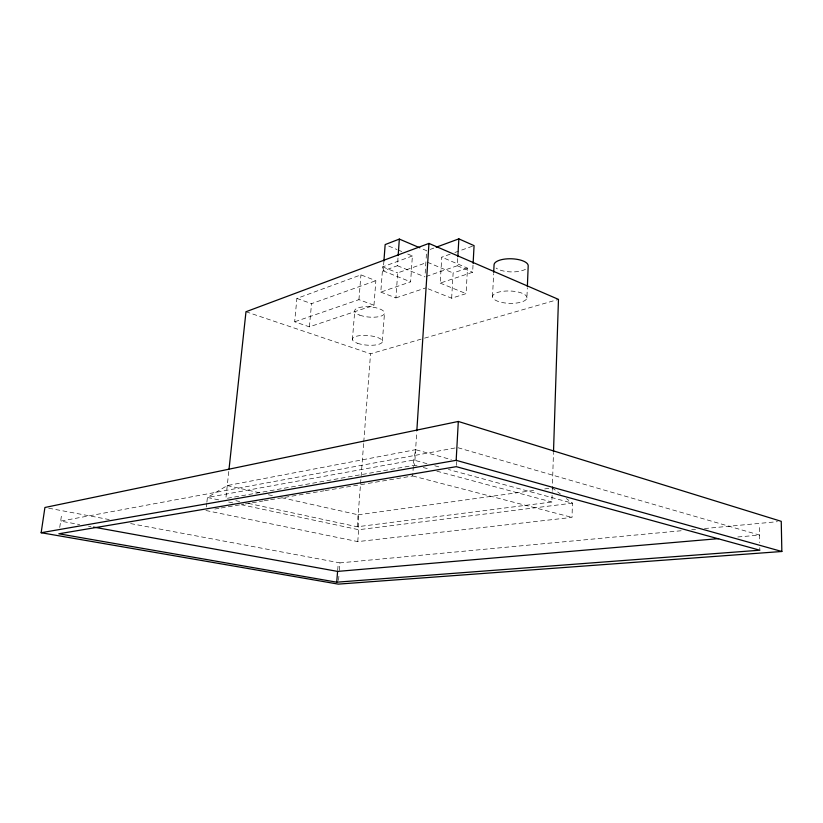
<?xml version="1.0" encoding="UTF-8"?>
<svg xmlns="http://www.w3.org/2000/svg" width="823" height="823" viewBox="0 0 823 823"><rect width="100%" height="100%" fill="white"/><g stroke="black" fill="none" stroke-linecap="round" stroke-linejoin="round"><path stroke-width="0.62" stroke-dasharray="4.12 3.09" d="M205.956 510.517L357.758 541.606L572.026 517.4L572.417 503.162L566.389 498.573M248.381 503.378L357.233 526.771L551.873 502.009L552.212 491.732M552.254 490.446L553.457 453.257M526.905 298.008A17.211 6.173 1.9 0 0 501.917 291.445A17.211 6.173 1.9 0 0 500.353 302.082A17.211 6.173 1.9 0 0 526.905 298.008L527.317 287.803M492.524 296.517L493.635 273.627M450.15 254.173L441.786 257.167L440.192 283.102L472.639 272.248L473.05 264.646M456.364 465.386L456.58 461.559M428.166 288.842L451.652 298.204L466.085 293.626L467.485 268.113L441.786 257.167M426.149 276.487L457.321 265.747L457.763 258.062M451.652 298.204L453.123 272.989L467.485 268.113M228.773 471.507L225.862 498.543L414.607 465.211L416.767 431.736M425.193 273.164L426.077 259.44M426.16 258.196L426.653 250.717L420.964 248.289M368.293 483.389L412.683 475.972L413.722 460.057L415.605 449.677L451.333 459.656M412.385 255.963L382.705 266.878L380.792 292.114L410.615 281.836L412.385 255.963L407.652 253.978M383.93 260.87L383.179 270.901L397.427 265.716L398.065 256.838M380.792 292.114L395.914 297.905L397.704 272.897L426.293 262.691M382.407 341.092L384.516 312.709M357.758 541.606L358.674 529.714L358.159 514.797L282.114 497.812M373.971 305.24L375.864 280.694L360.937 274.872L296.897 298.42L294.655 321.803L309.397 326.844L373.971 305.24L358.941 299.644L294.655 321.803M357.233 526.771L363.663 443.237M363.766 441.961L370.545 353.787L423.361 338.49M352.398 339.704L354.713 311.372M358.941 299.644L360.937 274.872M337.677 570.339L338.027 566.039M338.551 580.38L338.953 575.38M339.354 570.38L339.95 562.881L681.475 530.722M309.397 326.844L311.536 303.656L375.864 280.694M206.357 506.968L206.758 503.409M206.882 502.225L207.417 497.483L227.261 485.57L415.605 449.677M59.74 527.45L61.571 514.807M430.234 249.4L433.814 248.083M454.934 252.466L474.069 245.635M395.914 297.905L425.82 287.906M424.586 338.14L558.467 299.377M214.834 509.036L219.906 508.192M221.181 507.976L244.009 504.16M245.275 503.954L263.031 500.981M264.296 500.775L269.368 499.921M270.644 499.715L323.902 490.817M325.178 490.601L367.027 483.605M358.159 514.797L535.835 490.169M544.723 488.934L552.336 487.885L560.37 493.995M691.701 529.755L695.538 529.395M704.498 528.551L777.406 521.689M737.85 536.966L759.588 535.094L457.351 447.547L60.655 521.113L79.625 524.56M88.483 526.164L91.003 526.627M48.691 508.203L109.212 519.57M130.651 523.593L339.95 562.881M218.671 499.88L207.417 497.483L413.722 460.057L428.598 464.1M228.671 502.02L233.67 503.079M241.17 504.684L358.674 529.714L572.417 503.162L448.432 469.48M235.872 500.693L239.627 501.495M227.261 485.57L259.677 492.802M268.401 494.757L273.39 495.868M412.683 475.972L572.026 517.4M414.607 465.211L417.076 465.869M423.259 467.526L429.441 469.182M436.859 471.178L551.873 502.009M434.801 465.777L440.994 467.464M245.984 311.742L370.545 353.787M296.897 298.42L311.536 303.656M383.179 270.901L410.615 281.836M382.705 266.878L397.704 272.897M397.427 265.716L424.946 276.898M440.192 283.102L466.085 293.626M388.713 246.067L396.995 249.534M398.178 250.027L401.727 251.509M427.487 262.27L453.123 272.989M457.321 265.747L472.639 272.248M759.475 527.584L759.711 542.655M759.783 547.686L759.824 550.206M525.455 269.286A17.077 6.563 1.7 0 1 496.115 268.072M357.46 343.263A15.092 4.815 4.5 0 0 382.15 342.337A15.092 4.815 4.5 0 0 362.562 335.424A15.092 4.815 4.5 0 0 357.46 343.263M359.713 315.137A14.989 5.123 4.6 0 0 384.248 314.026A14.989 5.123 4.6 0 0 364.826 306.773A14.989 5.123 4.6 0 0 359.713 315.137"/><path stroke-width="1.23" d="M553.498 451.971L558.467 299.377L428.948 243.413L245.984 311.742L229.051 468.945M527.368 286.527L528.181 266.138A17.077 6.563 1.7 0 0 511.813 258.792A17.077 6.563 1.7 0 0 494.067 264.728L493.697 272.362M473.122 263.381L474.069 245.635L458.864 238.876L436.2 247.209M41.15 532.728L456.168 460.324L458.308 421.458L781.243 521.329L781.85 551.492L338.253 584.124L41.15 532.728L44.915 507.493L458.308 421.458M457.835 256.786L458.864 238.876M416.85 430.46L428.948 243.413M398.157 255.572L399.34 239.082L419.823 247.805M383.93 260.87L385.154 244.585L399.34 239.082M336.72 582.18L759.824 550.206L456.302 466.662L58.824 533.788L336.72 582.18L337.595 571.409L718.674 538.623M93.534 527.09L337.595 571.409M456.168 460.324L781.85 551.492"/></g></svg>
